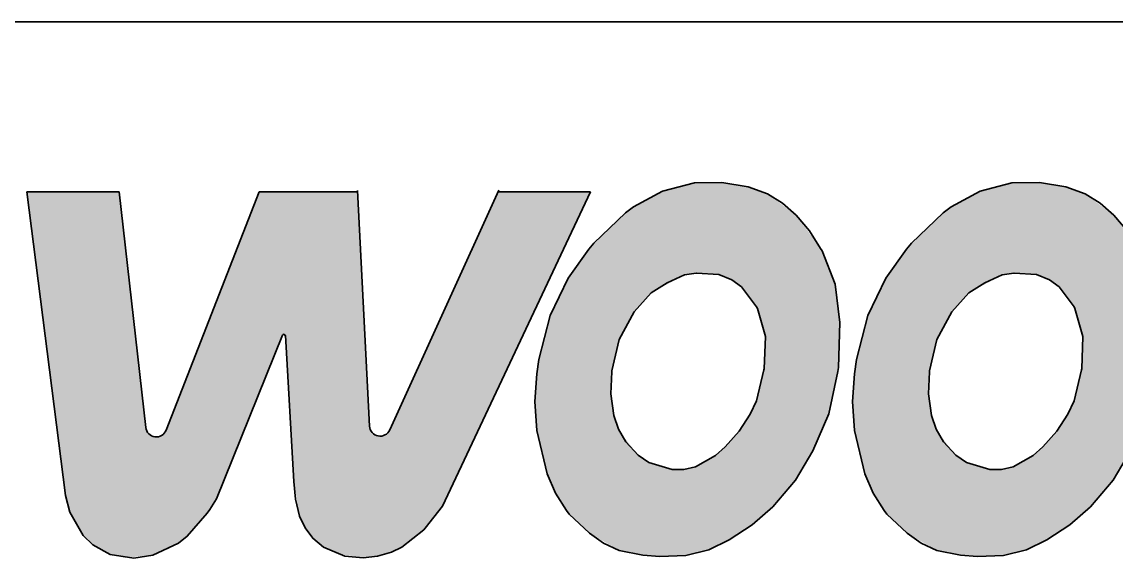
# Model space of a CAD drawing. Extents: x 23 to 417, y 3 to 294.
# Drawn here: x 298.08 to 315.69, y 41.61 to 50.24 of the extents above; entities that cross this region are included whole.
import ezdxf

# ---------------------------------------------------------------- set-up
doc = ezdxf.new("R2010")
doc.units = 0

msp = doc.modelspace()

# ---------------------------------------------------------------- linework, layer by layer
at = {"color": 7, "lineweight": 35}
msp.add_line((30.237, 50.237), (409.763, 50.237), dxfattribs=at)
at = {"color": 6, "lineweight": 35, "ltscale": 0.105922}
msp.add_line((305.756, 47.53), (304, 43.674), dxfattribs=at)
msp.add_line((305.756, 47.53), (304, 43.674), dxfattribs=at)
at = {"color": 6, "lineweight": 35, "ltscale": 0.123114}
msp.add_line((298.164, 47.506), (298.783, 42.62), dxfattribs=at)
msp.add_line((298.164, 47.506), (298.783, 42.62), dxfattribs=at)
at = {"color": 6, "lineweight": 35, "ltscale": 0.037067}
msp.add_line((298.164, 47.506), (299.647, 47.506), dxfattribs=at)
msp.add_line((298.164, 47.506), (299.647, 47.506), dxfattribs=at)
at = {"color": 6, "lineweight": 35, "ltscale": 0.095414}
msp.add_line((299.647, 47.506), (300.077, 43.713), dxfattribs=at)
msp.add_line((299.647, 47.506), (300.077, 43.713), dxfattribs=at)
at = {"color": 6, "lineweight": 35, "ltscale": 0.102888}
msp.add_line((301.898, 47.506), (300.404, 43.671), dxfattribs=at)
msp.add_line((301.898, 47.506), (300.404, 43.671), dxfattribs=at)
at = {"color": 6, "lineweight": 35, "ltscale": 0.039584}
msp.add_line((301.898, 47.506), (303.481, 47.506), dxfattribs=at)
msp.add_line((301.898, 47.506), (303.481, 47.506), dxfattribs=at)
at = {"color": 6, "lineweight": 35, "ltscale": 0.094839}
msp.add_line((303.48, 47.524), (303.676, 43.736), dxfattribs=at)
msp.add_line((303.48, 47.524), (303.676, 43.736), dxfattribs=at)
at = {"color": 6, "lineweight": 35, "ltscale": 0.139818}
msp.add_line((307.233, 47.506), (304.85, 42.446), dxfattribs=at)
msp.add_line((307.233, 47.506), (304.85, 42.446), dxfattribs=at)
at = {"color": 6, "lineweight": 35, "ltscale": 0.037214}
msp.add_line((305.744, 47.506), (307.233, 47.506), dxfattribs=at)
msp.add_line((305.744, 47.506), (307.233, 47.506), dxfattribs=at)
at = {"color": 6, "lineweight": 35, "ltscale": 0.070886}
msp.add_line((302.275, 45.198), (301.216, 42.568), dxfattribs=at)
msp.add_line((302.275, 45.198), (301.216, 42.568), dxfattribs=at)
at = {"color": 6, "lineweight": 35, "ltscale": 0.05871}
msp.add_line((302.322, 45.191), (302.46, 42.846), dxfattribs=at)
msp.add_line((302.322, 45.191), (302.46, 42.846), dxfattribs=at)
at = {"color": 6, "lineweight": 35}
for points in [[(308.901, 47.651), (308.39, 47.515), (307.921, 47.262), (307.792, 47.166), (307.282, 46.676), (307.203, 46.581), (306.869, 46.114), (306.581, 45.517), (306.398, 44.809), (306.365, 44.574), (306.336, 44.134), (306.369, 43.667), (306.532, 42.967), (306.665, 42.659), (306.843, 42.377), (306.888, 42.322), (307.214, 42.015), (307.442, 41.855), (307.691, 41.737), (308.075, 41.659), (308.345, 41.641), (308.766, 41.657), (309.132, 41.748), (309.463, 41.906), (309.832, 42.148), (310.162, 42.436), (310.527, 42.866), (310.808, 43.338), (311.062, 43.932), (311.21, 44.616), (311.218, 44.681), (311.244, 45.4), (311.166, 46.02), (310.955, 46.555), (310.933, 46.595), (310.753, 46.875), (310.538, 47.128), (310.321, 47.321), (310.076, 47.474), (309.768, 47.585), (309.343, 47.652)], [(308.901, 47.651), (308.39, 47.515), (307.921, 47.262), (307.792, 47.166), (307.282, 46.676), (307.203, 46.581), (306.869, 46.114), (306.581, 45.517), (306.398, 44.809), (306.365, 44.574), (306.336, 44.134), (306.369, 43.667), (306.532, 42.967), (306.665, 42.659), (306.843, 42.377), (306.888, 42.322), (307.214, 42.015), (307.442, 41.855), (307.691, 41.737), (308.075, 41.659), (308.345, 41.641), (308.766, 41.657), (309.132, 41.748), (309.463, 41.906), (309.832, 42.148), (310.162, 42.436), (310.527, 42.866), (310.808, 43.338), (311.062, 43.932), (311.21, 44.616), (311.218, 44.681), (311.244, 45.4), (311.166, 46.02), (310.955, 46.555), (310.933, 46.595), (310.753, 46.875), (310.538, 47.128), (310.321, 47.321), (310.076, 47.474), (309.768, 47.585), (309.343, 47.652)], [(308.745, 46.169), (308.465, 46.042), (308.209, 45.881), (307.931, 45.574), (307.69, 45.129), (307.575, 44.627), (307.573, 44.607), (307.556, 44.253), (307.604, 43.904), (307.683, 43.684), (307.801, 43.481), (307.997, 43.268), (308.168, 43.152), (308.543, 43.036), (308.734, 43.038), (308.919, 43.08), (309.24, 43.264), (309.397, 43.405), (309.62, 43.653), (309.801, 43.928), (309.899, 44.141), (310.02, 44.64), (310.022, 44.656), (310.043, 45.178), (309.915, 45.625), (309.901, 45.654), (309.658, 45.978), (309.502, 46.091), (309.295, 46.176), (308.937, 46.198), (308.93, 46.197)], [(308.745, 46.169), (308.465, 46.042), (308.209, 45.881), (307.931, 45.574), (307.69, 45.129), (307.575, 44.627), (307.573, 44.607), (307.556, 44.253), (307.604, 43.904), (307.683, 43.684), (307.801, 43.481), (307.997, 43.268), (308.168, 43.152), (308.543, 43.036), (308.734, 43.038), (308.919, 43.08), (309.24, 43.264), (309.397, 43.405), (309.62, 43.653), (309.801, 43.928), (309.899, 44.141), (310.02, 44.64), (310.022, 44.656), (310.043, 45.178), (309.915, 45.625), (309.901, 45.654), (309.658, 45.978), (309.502, 46.091), (309.295, 46.176), (308.937, 46.198), (308.93, 46.197)], [(313.855, 46.169), (313.574, 46.042), (313.319, 45.881), (313.041, 45.574), (312.8, 45.129), (312.685, 44.627), (312.683, 44.607), (312.666, 44.253), (312.714, 43.904), (312.793, 43.684), (312.911, 43.481), (313.107, 43.268), (313.278, 43.152), (313.653, 43.036), (313.844, 43.038), (314.029, 43.08), (314.35, 43.264), (314.507, 43.405), (314.73, 43.653), (314.911, 43.928), (315.009, 44.141), (315.129, 44.64), (315.132, 44.656), (315.153, 45.178), (315.024, 45.626), (315.01, 45.654), (314.768, 45.978), (314.612, 46.091), (314.405, 46.176), (314.047, 46.198), (314.04, 46.197)], [(313.855, 46.169), (313.574, 46.042), (313.319, 45.881), (313.041, 45.574), (312.8, 45.129), (312.685, 44.627), (312.683, 44.607), (312.666, 44.253), (312.714, 43.904), (312.793, 43.684), (312.911, 43.481), (313.107, 43.268), (313.278, 43.152), (313.653, 43.036), (313.844, 43.038), (314.029, 43.08), (314.35, 43.264), (314.507, 43.405), (314.73, 43.653), (314.911, 43.928), (315.009, 44.141), (315.129, 44.64), (315.132, 44.656), (315.153, 45.178), (315.024, 45.626), (315.01, 45.654), (314.768, 45.978), (314.612, 46.091), (314.405, 46.176), (314.047, 46.198), (314.04, 46.197)]]:
    msp.add_lwpolyline(points, close=True, dxfattribs=at)
for points in [[(315.863, 46.875), (315.648, 47.128), (315.431, 47.321), (315.186, 47.474), (314.878, 47.585), (314.453, 47.652), (314.011, 47.651), (313.499, 47.515), (313.03, 47.262), (312.902, 47.166), (312.392, 46.676), (312.313, 46.581), (311.979, 46.114), (311.691, 45.517), (311.508, 44.809), (311.475, 44.574), (311.446, 44.134), (311.479, 43.667), (311.642, 42.967), (311.775, 42.659), (311.953, 42.377), (311.998, 42.322), (312.324, 42.015), (312.552, 41.855), (312.8, 41.737), (313.185, 41.659), (313.455, 41.641), (313.876, 41.657), (314.242, 41.748), (314.572, 41.906), (314.942, 42.148), (315.272, 42.436), (315.637, 42.866), (315.918, 43.338)], [(315.863, 46.875), (315.648, 47.128), (315.431, 47.321), (315.186, 47.474), (314.878, 47.585), (314.453, 47.652), (314.011, 47.651), (313.499, 47.515), (313.03, 47.262), (312.902, 47.166), (312.392, 46.676), (312.313, 46.581), (311.979, 46.114), (311.691, 45.517), (311.508, 44.809), (311.475, 44.574), (311.446, 44.134), (311.479, 43.667), (311.642, 42.967), (311.775, 42.659), (311.953, 42.377), (311.998, 42.322), (312.324, 42.015), (312.552, 41.855), (312.8, 41.737), (313.185, 41.659), (313.455, 41.641), (313.876, 41.657), (314.242, 41.748), (314.572, 41.906), (314.942, 42.148), (315.272, 42.436), (315.637, 42.866), (315.918, 43.338)], [(302.46, 42.846), (302.485, 42.561), (302.549, 42.285), (302.638, 42.1), (302.763, 41.933), (302.933, 41.787), (303.28, 41.645), (303.571, 41.619), (303.805, 41.645), (304.029, 41.709), (304.198, 41.79), (304.547, 42.068), (304.572, 42.095), (304.85, 42.446)], [(302.46, 42.846), (302.485, 42.561), (302.549, 42.285), (302.638, 42.1), (302.763, 41.933), (302.933, 41.787), (303.28, 41.645), (303.571, 41.619), (303.805, 41.645), (304.029, 41.709), (304.198, 41.79), (304.547, 42.068), (304.572, 42.095), (304.85, 42.446)], [(298.783, 42.62), (298.854, 42.35), (299.067, 41.978), (299.222, 41.828), (299.504, 41.669), (299.884, 41.613), (300.188, 41.659), (300.604, 41.854), (300.744, 41.963), (301.065, 42.333), (301.106, 42.394), (301.216, 42.568)], [(298.783, 42.62), (298.854, 42.35), (299.067, 41.978), (299.222, 41.828), (299.504, 41.669), (299.884, 41.613), (300.188, 41.659), (300.604, 41.854), (300.744, 41.963), (301.065, 42.333), (301.106, 42.394), (301.216, 42.568)]]:
    msp.add_lwpolyline(points, dxfattribs=at)
for centre, radius, start, end in [((302.297, 45.189), 0.0242, 3.3674, 158.064), ((302.297, 45.189), 0.0242, 3.3674, 158.064), ((300.245, 43.732), 0.17, 186.4676, 338.7133), ((300.245, 43.732), 0.17, 186.4676, 338.7133), ((303.846, 43.744), 0.17, 182.9655, 335.5248), ((303.846, 43.744), 0.17, 182.9655, 335.5248)]:
    msp.add_arc(centre, radius, start, end, dxfattribs=at)
at = {"color": 6, "lineweight": 5}
for points in [[(308.39, 47.515), (308.745, 46.169), (308.901, 47.651), (308.93, 46.197)], [(308.39, 47.515), (308.745, 46.169), (308.901, 47.651), (308.93, 46.197)], [(309.343, 47.652), (308.901, 47.651), (309.295, 46.176), (308.93, 46.197)], [(309.343, 47.652), (308.901, 47.651), (309.295, 46.176), (308.93, 46.197)], [(309.343, 47.652), (309.295, 46.176), (309.768, 47.585), (309.488, 46.099)], [(309.343, 47.652), (309.295, 46.176), (309.768, 47.585), (309.488, 46.099)], [(309.488, 46.099), (309.658, 45.978), (309.768, 47.585), (309.901, 45.654)], [(309.488, 46.099), (309.658, 45.978), (309.768, 47.585), (309.901, 45.654)], [(309.768, 47.585), (309.901, 45.654), (310.076, 47.474), (310.043, 45.178)], [(309.768, 47.585), (309.901, 45.654), (310.076, 47.474), (310.043, 45.178)], [(313.319, 45.881), (313.499, 47.515), (313.855, 46.169), (314.011, 47.651)], [(313.319, 45.881), (313.499, 47.515), (313.855, 46.169), (314.011, 47.651)], [(313.855, 46.169), (314.011, 47.651), (314.04, 46.197), (314.453, 47.652)], [(313.855, 46.169), (314.011, 47.651), (314.04, 46.197), (314.453, 47.652)], [(314.04, 46.197), (314.453, 47.652), (314.405, 46.176)], [(314.04, 46.197), (314.453, 47.652), (314.405, 46.176)], [(314.598, 46.099), (314.405, 46.176), (314.878, 47.585), (314.453, 47.652)], [(314.598, 46.099), (314.405, 46.176), (314.878, 47.585), (314.453, 47.652)], [(314.598, 46.099), (314.878, 47.585), (314.768, 45.978)], [(314.598, 46.099), (314.878, 47.585), (314.768, 45.978)], [(315.01, 45.654), (314.768, 45.978), (315.186, 47.474), (314.878, 47.585)], [(315.01, 45.654), (314.768, 45.978), (315.186, 47.474), (314.878, 47.585)], [(299.647, 47.506), (298.164, 47.506), (298.854, 42.35), (298.783, 42.62)], [(299.647, 47.506), (298.783, 42.62), (298.164, 47.506)], [(299.647, 47.506), (299.067, 41.978), (298.783, 42.62), (298.854, 42.35)], [(299.647, 47.506), (298.854, 42.35), (299.262, 41.798), (299.067, 41.978)], [(299.647, 47.506), (299.504, 41.669), (299.067, 41.978), (299.262, 41.798)], [(299.647, 47.506), (299.262, 41.798), (299.735, 41.618), (299.504, 41.669)], [(299.647, 47.506), (300.077, 43.713), (299.504, 41.669), (299.735, 41.618)], [(299.647, 47.506), (299.735, 41.618), (300.077, 43.713)], [(301.898, 47.506), (300.404, 43.671), (300.744, 41.963), (300.452, 41.763)], [(301.898, 47.506), (300.744, 41.963), (300.404, 43.671), (300.452, 41.763)], [(301.898, 47.506), (300.744, 41.963), (301.216, 42.568), (301.106, 42.394)], [(301.898, 47.506), (301.216, 42.568), (300.744, 41.963), (301.106, 42.394)], [(301.898, 47.506), (301.216, 42.568), (302.277, 45.202), (302.275, 45.198)], [(301.898, 47.506), (302.277, 45.202), (301.216, 42.568), (302.275, 45.198)], [(303.481, 47.506), (301.898, 47.506), (302.279, 45.205), (302.277, 45.202)], [(303.481, 47.506), (302.279, 45.205), (301.898, 47.506), (302.277, 45.202)], [(303.481, 47.506), (302.279, 45.205), (302.285, 45.211), (302.282, 45.208)], [(303.481, 47.506), (302.285, 45.211), (302.279, 45.205), (302.282, 45.208)], [(303.481, 47.506), (302.285, 45.211), (302.293, 45.213), (302.289, 45.212)], [(303.481, 47.506), (302.293, 45.213), (302.285, 45.211), (302.289, 45.212)], [(303.481, 47.506), (302.293, 45.213), (302.301, 45.213), (302.297, 45.214)], [(303.481, 47.506), (302.301, 45.213), (302.293, 45.213), (302.297, 45.214)], [(303.481, 47.506), (302.301, 45.213), (302.309, 45.211), (302.305, 45.212)], [(303.481, 47.506), (302.309, 45.211), (302.301, 45.213), (302.305, 45.212)], [(303.481, 47.506), (302.309, 45.211), (302.315, 45.206), (302.312, 45.208)], [(303.481, 47.506), (302.315, 45.206), (302.309, 45.211), (302.312, 45.208)], [(303.481, 47.506), (302.315, 45.206), (302.32, 45.199), (302.318, 45.202)], [(303.481, 47.506), (302.32, 45.199), (302.315, 45.206), (302.318, 45.202)], [(303.481, 47.506), (302.32, 45.199), (302.322, 45.191), (302.321, 45.195)], [(303.481, 47.506), (302.322, 45.191), (302.32, 45.199), (302.321, 45.195)], [(303.481, 47.506), (302.322, 45.191), (302.46, 42.846), (302.322, 45.189)], [(303.481, 47.506), (302.46, 42.846), (302.322, 45.191), (302.322, 45.189)], [(303.481, 47.506), (302.46, 42.846), (302.664, 42.059), (302.549, 42.285)], [(303.481, 47.506), (302.664, 42.059), (302.46, 42.846), (302.549, 42.285)], [(303.481, 47.506), (302.664, 42.059), (302.933, 41.787)], [(303.481, 47.506), (303.14, 41.684), (302.664, 42.059), (302.933, 41.787)], [(302.933, 41.787), (303.14, 41.684), (303.481, 47.506), (303.571, 41.619)], [(303.571, 41.619), (303.14, 41.684), (303.676, 43.744), (303.481, 47.506)], [(303.481, 47.506), (303.571, 41.619), (303.676, 43.744), (303.676, 43.736)], [(305.744, 47.506), (304, 43.674), (304.572, 42.095), (304.198, 41.79)], [(305.744, 47.506), (304.572, 42.095), (304, 43.674), (304.198, 41.79)], [(305.744, 47.506), (304.572, 42.095), (307.233, 47.506), (304.85, 42.446)], [(305.744, 47.506), (307.233, 47.506), (304.572, 42.095), (304.85, 42.446)], [(307.792, 47.166), (307.931, 45.574), (307.822, 47.189), (308.39, 47.515)], [(307.792, 47.166), (307.931, 45.574), (307.822, 47.189), (308.39, 47.515)], [(307.931, 45.574), (308.209, 45.881), (308.39, 47.515), (308.745, 46.169)], [(307.931, 45.574), (308.209, 45.881), (308.39, 47.515), (308.745, 46.169)], [(310.076, 47.474), (310.043, 45.178), (310.162, 42.436), (310.022, 44.656)], [(310.076, 47.474), (310.043, 45.178), (310.162, 42.436), (310.022, 44.656)], [(310.076, 47.474), (310.162, 42.436), (310.538, 47.128)], [(310.076, 47.474), (310.162, 42.436), (310.538, 47.128)], [(313.041, 45.574), (312.932, 47.189), (313.319, 45.881), (313.499, 47.515)], [(313.041, 45.574), (312.932, 47.189), (313.319, 45.881), (313.499, 47.515)], [(315.01, 45.654), (315.186, 47.474), (315.153, 45.178)], [(315.01, 45.654), (315.186, 47.474), (315.153, 45.178)], [(315.272, 42.436), (315.153, 45.178), (315.648, 47.128), (315.186, 47.474)], [(315.272, 42.436), (315.153, 45.178), (315.648, 47.128), (315.186, 47.474)], [(313.041, 45.574), (312.8, 45.129), (312.932, 47.189), (312.902, 47.166)], [(313.041, 45.574), (312.8, 45.129), (312.932, 47.189), (312.902, 47.166)], [(307.214, 42.015), (307.573, 44.607), (307.203, 46.581), (307.792, 47.166)], [(307.214, 42.015), (307.573, 44.607), (307.203, 46.581), (307.792, 47.166)], [(307.573, 44.607), (307.69, 45.129), (307.792, 47.166), (307.931, 45.574)], [(307.573, 44.607), (307.69, 45.129), (307.792, 47.166), (307.931, 45.574)], [(310.162, 42.436), (310.527, 42.866), (310.538, 47.128), (310.808, 43.338)], [(310.162, 42.436), (310.527, 42.866), (310.538, 47.128), (310.808, 43.338)], [(310.538, 47.128), (310.808, 43.338), (310.933, 46.595), (311.062, 43.932)], [(310.538, 47.128), (310.808, 43.338), (310.933, 46.595), (311.062, 43.932)], [(311.998, 42.322), (312.313, 46.581), (312.324, 42.015), (312.902, 47.166)], [(311.998, 42.322), (312.313, 46.581), (312.324, 42.015), (312.902, 47.166)], [(312.324, 42.015), (312.902, 47.166), (312.683, 44.607), (312.8, 45.129)], [(312.324, 42.015), (312.902, 47.166), (312.683, 44.607), (312.8, 45.129)], [(315.648, 47.128), (315.637, 42.866), (315.272, 42.436)], [(315.648, 47.128), (315.637, 42.866), (315.272, 42.436)], [(316.043, 46.595), (315.918, 43.338), (315.648, 47.128), (315.637, 42.866)], [(316.043, 46.595), (315.918, 43.338), (315.648, 47.128), (315.637, 42.866)], [(306.869, 46.114), (306.888, 42.322), (307.203, 46.581)], [(306.869, 46.114), (306.888, 42.322), (307.203, 46.581)], [(307.214, 42.015), (307.203, 46.581), (306.888, 42.322)], [(307.214, 42.015), (307.203, 46.581), (306.888, 42.322)], [(310.933, 46.595), (311.062, 43.932), (311.166, 46.02), (311.218, 44.681)], [(310.933, 46.595), (311.062, 43.932), (311.166, 46.02), (311.218, 44.681)], [(311.792, 42.628), (311.979, 46.114), (311.998, 42.322), (312.313, 46.581)], [(311.792, 42.628), (311.979, 46.114), (311.998, 42.322), (312.313, 46.581)], [(306.581, 45.517), (306.682, 42.628), (306.869, 46.114), (306.888, 42.322)], [(306.581, 45.517), (306.682, 42.628), (306.869, 46.114), (306.888, 42.322)], [(311.166, 46.02), (311.218, 44.681), (311.244, 45.4)], [(311.166, 46.02), (311.218, 44.681), (311.244, 45.4)], [(311.642, 42.967), (311.691, 45.517), (311.792, 42.628), (311.979, 46.114)], [(311.642, 42.967), (311.691, 45.517), (311.792, 42.628), (311.979, 46.114)], [(306.374, 44.644), (306.532, 42.967), (306.581, 45.517), (306.682, 42.628)], [(306.374, 44.644), (306.532, 42.967), (306.581, 45.517), (306.682, 42.628)], [(311.479, 43.667), (311.484, 44.645), (311.642, 42.967), (311.691, 45.517)], [(311.479, 43.667), (311.484, 44.645), (311.642, 42.967), (311.691, 45.517)], [(315.272, 42.436), (315.009, 44.141), (315.153, 45.178), (315.132, 44.656)], [(315.272, 42.436), (315.009, 44.141), (315.153, 45.178), (315.132, 44.656)], [(306.369, 43.667), (306.365, 44.574), (306.336, 44.134)], [(306.369, 43.667), (306.365, 44.574), (306.336, 44.134)], [(306.365, 44.574), (306.369, 43.667), (306.374, 44.644), (306.532, 42.967)], [(306.365, 44.574), (306.369, 43.667), (306.374, 44.644), (306.532, 42.967)], [(307.214, 42.015), (307.691, 41.737), (307.573, 44.607), (307.556, 44.253)], [(307.214, 42.015), (307.691, 41.737), (307.573, 44.607), (307.556, 44.253)], [(310.162, 42.436), (310.022, 44.656), (309.899, 44.141)], [(310.162, 42.436), (310.022, 44.656), (309.899, 44.141)], [(311.446, 44.134), (311.475, 44.574), (311.479, 43.667), (311.484, 44.645)], [(311.446, 44.134), (311.475, 44.574), (311.479, 43.667), (311.484, 44.645)], [(312.324, 42.015), (312.683, 44.607), (312.666, 44.253)], [(312.324, 42.015), (312.683, 44.607), (312.666, 44.253)], [(307.556, 44.253), (307.691, 41.737), (307.604, 43.904)], [(307.556, 44.253), (307.691, 41.737), (307.604, 43.904)], [(312.8, 41.737), (312.324, 42.015), (312.714, 43.904), (312.666, 44.253)], [(312.8, 41.737), (312.324, 42.015), (312.714, 43.904), (312.666, 44.253)], [(309.665, 43.713), (309.832, 42.148), (309.866, 44.061), (310.162, 42.436)], [(309.665, 43.713), (309.832, 42.148), (309.866, 44.061), (310.162, 42.436)], [(309.866, 44.061), (310.162, 42.436), (309.899, 44.141)], [(309.866, 44.061), (310.162, 42.436), (309.899, 44.141)], [(314.572, 41.906), (314.775, 43.713), (314.942, 42.148), (314.976, 44.061)], [(314.572, 41.906), (314.775, 43.713), (314.942, 42.148), (314.976, 44.061)], [(315.272, 42.436), (314.942, 42.148), (315.009, 44.141), (314.976, 44.061)], [(315.272, 42.436), (314.942, 42.148), (315.009, 44.141), (314.976, 44.061)], [(307.707, 43.636), (307.604, 43.904), (308.075, 41.659), (307.691, 41.737)], [(307.707, 43.636), (307.604, 43.904), (308.075, 41.659), (307.691, 41.737)], [(312.8, 41.737), (312.714, 43.904), (313.185, 41.659), (312.817, 43.636)], [(312.8, 41.737), (312.714, 43.904), (313.185, 41.659), (312.817, 43.636)], [(300.188, 41.659), (300.082, 43.686), (299.735, 41.618), (300.077, 43.713)], [(300.188, 41.659), (299.735, 41.618), (300.082, 43.686), (300.077, 43.713)], [(300.188, 41.659), (300.106, 43.635), (300.082, 43.686), (300.092, 43.659)], [(300.188, 41.659), (300.082, 43.686), (300.106, 43.635), (300.092, 43.659)], [(300.452, 41.763), (300.404, 43.671), (300.375, 43.623), (300.391, 43.645)], [(300.452, 41.763), (300.375, 43.623), (300.404, 43.671), (300.391, 43.645)], [(303.571, 41.619), (303.676, 43.744), (303.676, 43.736)], [(303.858, 41.656), (303.676, 43.736), (303.571, 41.619)], [(303.858, 41.656), (303.571, 41.619), (303.68, 43.708), (303.676, 43.736)], [(303.858, 41.656), (303.688, 43.681), (303.676, 43.736), (303.68, 43.708)], [(303.858, 41.656), (303.68, 43.708), (303.701, 43.656), (303.688, 43.681)], [(303.858, 41.656), (303.718, 43.633), (303.688, 43.681), (303.701, 43.656)], [(303.858, 41.656), (303.701, 43.656), (303.738, 43.613), (303.718, 43.633)], [(304.198, 41.79), (304, 43.674), (303.969, 43.628), (303.986, 43.65)], [(304.198, 41.79), (303.986, 43.65), (304, 43.674)], [(309.397, 43.405), (309.463, 41.906), (309.665, 43.713), (309.832, 42.148)], [(309.397, 43.405), (309.463, 41.906), (309.665, 43.713), (309.832, 42.148)], [(314.417, 43.321), (314.507, 43.405), (314.572, 41.906), (314.775, 43.713)], [(314.417, 43.321), (314.507, 43.405), (314.572, 41.906), (314.775, 43.713)], [(300.188, 41.659), (300.146, 43.595), (300.106, 43.635), (300.124, 43.613)], [(300.188, 41.659), (300.106, 43.635), (300.146, 43.595), (300.124, 43.613)], [(300.188, 41.659), (300.196, 43.57), (300.146, 43.595), (300.17, 43.58)], [(300.188, 41.659), (300.146, 43.595), (300.196, 43.57), (300.17, 43.58)], [(300.452, 41.763), (300.223, 43.564), (300.188, 41.659), (300.196, 43.57)], [(300.452, 41.763), (300.188, 41.659), (300.223, 43.564), (300.196, 43.57)], [(300.452, 41.763), (300.28, 43.566), (300.223, 43.564), (300.252, 43.563)], [(300.452, 41.763), (300.223, 43.564), (300.28, 43.566), (300.252, 43.563)], [(300.452, 41.763), (300.332, 43.586), (300.28, 43.566), (300.307, 43.574)], [(300.452, 41.763), (300.28, 43.566), (300.332, 43.586), (300.307, 43.574)], [(300.452, 41.763), (300.375, 43.623), (300.332, 43.586), (300.355, 43.603)], [(300.452, 41.763), (300.332, 43.586), (300.375, 43.623), (300.355, 43.603)], [(303.858, 41.656), (303.761, 43.597), (303.718, 43.633), (303.738, 43.613)], [(303.858, 41.656), (303.738, 43.613), (303.787, 43.585), (303.761, 43.597)], [(303.858, 41.656), (303.814, 43.578), (303.761, 43.597), (303.787, 43.585)], [(303.858, 41.656), (303.787, 43.585), (303.842, 43.575), (303.814, 43.578)], [(303.858, 41.656), (303.87, 43.576), (303.814, 43.578), (303.842, 43.575)], [(303.858, 41.656), (303.842, 43.575), (303.87, 43.576)], [(304.198, 41.79), (303.858, 41.656), (303.898, 43.583), (303.87, 43.576)], [(304.198, 41.79), (303.87, 43.576), (303.858, 41.656)], [(304.198, 41.79), (303.924, 43.594), (303.87, 43.576), (303.898, 43.583)], [(304.198, 41.79), (303.898, 43.583), (303.948, 43.609), (303.924, 43.594)], [(304.198, 41.79), (303.969, 43.628), (303.924, 43.594), (303.948, 43.609)], [(304.198, 41.79), (303.948, 43.609), (303.986, 43.65), (303.969, 43.628)], [(307.707, 43.636), (308.075, 41.659), (307.997, 43.268)], [(307.707, 43.636), (308.075, 41.659), (307.997, 43.268)], [(312.817, 43.636), (313.107, 43.268), (313.185, 41.659), (313.321, 43.13)], [(312.817, 43.636), (313.107, 43.268), (313.185, 41.659), (313.321, 43.13)], [(308.919, 43.08), (309.132, 41.748), (309.308, 43.321), (309.463, 41.906)], [(308.919, 43.08), (309.132, 41.748), (309.308, 43.321), (309.463, 41.906)], [(309.308, 43.321), (309.463, 41.906), (309.397, 43.405)], [(309.308, 43.321), (309.463, 41.906), (309.397, 43.405)], [(313.876, 41.657), (314.029, 43.08), (314.242, 41.748), (314.417, 43.321)], [(313.876, 41.657), (314.029, 43.08), (314.242, 41.748), (314.417, 43.321)], [(314.242, 41.748), (314.417, 43.321), (314.572, 41.906)], [(314.242, 41.748), (314.417, 43.321), (314.572, 41.906)], [(307.997, 43.268), (308.075, 41.659), (308.211, 43.13), (308.345, 41.641)], [(307.997, 43.268), (308.075, 41.659), (308.211, 43.13), (308.345, 41.641)], [(308.211, 43.13), (308.345, 41.641), (308.543, 43.036), (308.766, 41.657)], [(308.211, 43.13), (308.345, 41.641), (308.543, 43.036), (308.766, 41.657)], [(313.185, 41.659), (313.321, 43.13), (313.455, 41.641), (313.653, 43.036)], [(313.185, 41.659), (313.321, 43.13), (313.455, 41.641), (313.653, 43.036)], [(308.543, 43.036), (308.766, 41.657), (308.734, 43.038)], [(308.543, 43.036), (308.766, 41.657), (308.734, 43.038)], [(308.734, 43.038), (308.766, 41.657), (308.919, 43.08), (309.132, 41.748)], [(308.734, 43.038), (308.766, 41.657), (308.919, 43.08), (309.132, 41.748)], [(313.455, 41.641), (313.653, 43.036), (313.876, 41.657)], [(313.455, 41.641), (313.653, 43.036), (313.876, 41.657)], [(313.653, 43.036), (313.844, 43.038), (313.876, 41.657), (314.029, 43.08)], [(313.653, 43.036), (313.844, 43.038), (313.876, 41.657), (314.029, 43.08)]]:
    msp.add_solid(points, dxfattribs=at)

doc.saveas('drawing.dxf')
